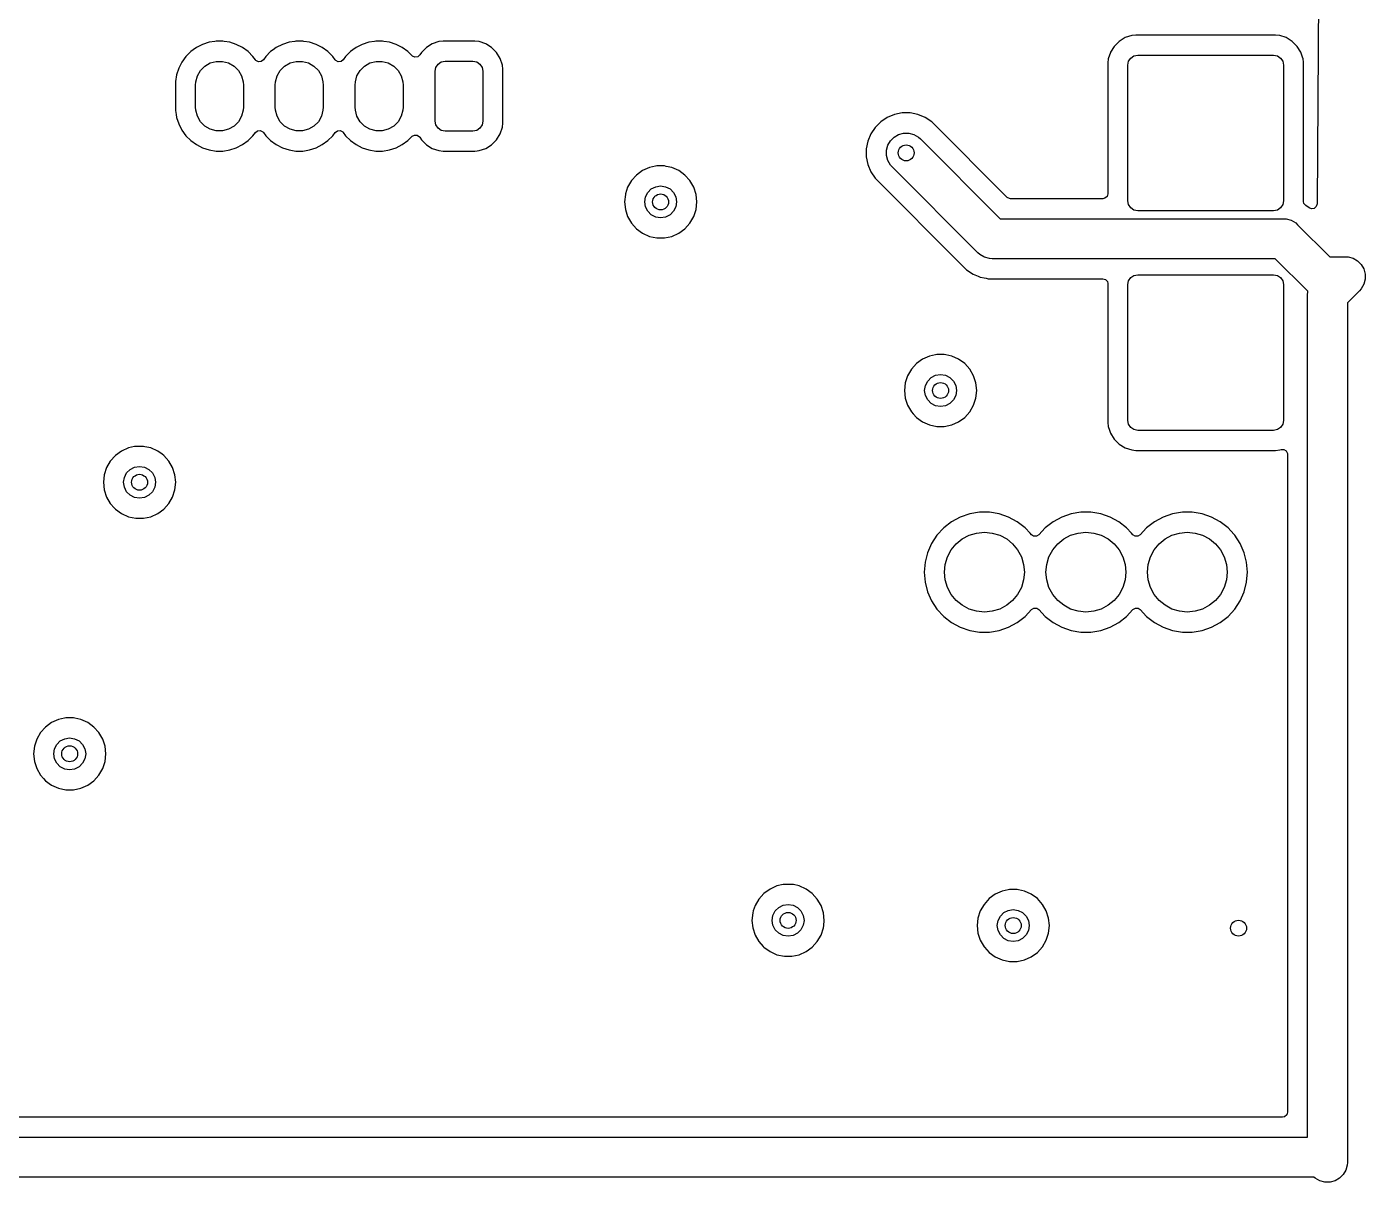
# Model space of a CAD drawing. Extents: x 0.78 to 3.29, y -3.36 to -0.68.
# Drawn here: x 1.968 to 3.287, y -3.363 to -2.224 of the extents above; entities that cross this region are included whole.
import ezdxf

# ---------------------------------------------------------------- set-up
doc = ezdxf.new("R2010")
doc.units = 0
doc.header["$MEASUREMENT"] = 0
doc.layers.add('BLACK', color=7, linetype='CONTINUOUS')

msp = doc.modelspace()

# ---------------------------------------------------------------- linework, layer by layer
at = {"layer": 'BLACK', "linetype": 'CONTINUOUS'}
for p, q in [((3.2453, -1.6075), (3.2397, -2.3987)), ((2.1408, -2.2415), (2.1348, -2.2446)), ((2.1473, -2.2394), (2.1408, -2.2415)), ((2.153, -2.2385), (2.1473, -2.2394)), ((2.1541, -2.2383), (2.153, -2.2385)), ((2.1609, -2.2383), (2.1541, -2.2383)), ((2.162, -2.2385), (2.1609, -2.2383)), ((2.1676, -2.2394), (2.162, -2.2385)), ((2.1741, -2.2415), (2.1676, -2.2394)), ((2.1676, -2.2394), (2.1676, -2.2394)), ((2.1676, -2.2394), (2.1676, -2.2394)), ((2.1802, -2.2446), (2.1741, -2.2415)), ((2.2196, -2.2415), (2.2135, -2.2446)), ((2.2261, -2.2394), (2.2196, -2.2415)), ((2.2317, -2.2385), (2.2261, -2.2394)), ((2.2328, -2.2383), (2.2317, -2.2385)), ((2.2396, -2.2383), (2.2328, -2.2383)), ((2.2407, -2.2385), (2.2396, -2.2383)), ((2.2464, -2.2394), (2.2407, -2.2385)), ((2.2529, -2.2415), (2.2464, -2.2394)), ((2.2464, -2.2394), (2.2464, -2.2394)), ((2.2464, -2.2394), (2.2464, -2.2394)), ((2.2589, -2.2446), (2.2529, -2.2415)), ((2.2983, -2.2415), (2.2923, -2.2446)), ((2.3048, -2.2394), (2.2983, -2.2415)), ((2.3105, -2.2385), (2.3048, -2.2394)), ((2.3116, -2.2383), (2.3105, -2.2385)), ((2.3184, -2.2383), (2.3116, -2.2383)), ((2.3195, -2.2385), (2.3184, -2.2383)), ((2.3251, -2.2394), (2.3195, -2.2385)), ((2.3316, -2.2415), (2.3251, -2.2394)), ((2.3251, -2.2394), (2.3251, -2.2394)), ((2.3251, -2.2394), (2.3251, -2.2394)), ((2.3377, -2.2446), (2.3316, -2.2415)), ((2.3673, -2.2409), (2.3615, -2.2445)), ((2.3739, -2.2387), (2.3673, -2.2409)), ((2.3673, -2.2409), (2.3673, -2.2409)), ((2.378, -2.2383), (2.3739, -2.2387)), ((2.3739, -2.2387), (2.3739, -2.2387)), ((2.4094, -2.2383), (2.378, -2.2383)), ((2.378, -2.2383), (2.378, -2.2383)), ((2.4135, -2.2387), (2.4094, -2.2383)), ((2.42, -2.2409), (2.4135, -2.2387)), ((2.4135, -2.2387), (2.4135, -2.2387)), ((2.4201, -2.2409), (2.42, -2.2409)), ((2.421, -2.2415), (2.4201, -2.2409)), ((2.4201, -2.2409), (2.4201, -2.2409)), ((2.4259, -2.2445), (2.421, -2.2415)), ((3.0397, -2.2434), (3.036, -2.2492)), ((3.0445, -2.2385), (3.0397, -2.2434)), ((3.0504, -2.2348), (3.0445, -2.2385)), ((3.057, -2.2327), (3.0504, -2.2348)), ((3.0504, -2.2348), (3.0504, -2.2348)), ((3.061, -2.2323), (3.057, -2.2327)), ((3.057, -2.2327), (3.057, -2.2327)), ((3.1988, -2.2323), (3.061, -2.2323)), ((3.061, -2.2323), (3.061, -2.2323)), ((3.2029, -2.2327), (3.1988, -2.2323)), ((3.2094, -2.2348), (3.2029, -2.2327)), ((3.2029, -2.2327), (3.2029, -2.2327)), ((3.2153, -2.2385), (3.2094, -2.2348)), ((3.2202, -2.2434), (3.2153, -2.2385)), ((3.2238, -2.2492), (3.2202, -2.2434)), ((2.1244, -2.2534), (2.1204, -2.2589)), ((2.1293, -2.2486), (2.1244, -2.2534)), ((2.1244, -2.2534), (2.1244, -2.2534)), ((2.1244, -2.2534), (2.1244, -2.2534)), ((2.1244, -2.2534), (2.1244, -2.2534)), ((2.1316, -2.2469), (2.1293, -2.2486)), ((2.1293, -2.2486), (2.1293, -2.2486)), ((2.1293, -2.2486), (2.1293, -2.2486)), ((2.1348, -2.2446), (2.1316, -2.2469)), ((2.1857, -2.2486), (2.1802, -2.2446)), ((2.1905, -2.2534), (2.1857, -2.2486)), ((2.1929, -2.2567), (2.1905, -2.2534)), ((2.1905, -2.2534), (2.1905, -2.2534)), ((2.1934, -2.2573), (2.1929, -2.2567)), ((2.2008, -2.2567), (2.1986, -2.2583)), ((2.2032, -2.2534), (2.2008, -2.2567)), ((2.208, -2.2486), (2.2032, -2.2534)), ((2.2032, -2.2534), (2.2032, -2.2534)), ((2.2104, -2.2469), (2.208, -2.2486)), ((2.208, -2.2486), (2.208, -2.2486)), ((2.208, -2.2486), (2.208, -2.2486)), ((2.2135, -2.2446), (2.2104, -2.2469)), ((2.2644, -2.2486), (2.2589, -2.2446)), ((2.2693, -2.2534), (2.2644, -2.2486)), ((2.2716, -2.2567), (2.2693, -2.2534)), ((2.2693, -2.2534), (2.2693, -2.2534)), ((2.2722, -2.2573), (2.2716, -2.2567)), ((2.2795, -2.2567), (2.2774, -2.2583)), ((2.2819, -2.2534), (2.2795, -2.2567)), ((2.2867, -2.2486), (2.2819, -2.2534)), ((2.2819, -2.2534), (2.2819, -2.2534)), ((2.2891, -2.2469), (2.2867, -2.2486)), ((2.2867, -2.2486), (2.2867, -2.2486)), ((2.2867, -2.2486), (2.2867, -2.2486)), ((2.2923, -2.2446), (2.2891, -2.2469)), ((2.3432, -2.2486), (2.3377, -2.2446)), ((2.3474, -2.2528), (2.3432, -2.2486)), ((2.3432, -2.2486), (2.3432, -2.2486)), ((2.3477, -2.2531), (2.3474, -2.2528)), ((2.3503, -2.2542), (2.3477, -2.2531)), ((2.353, -2.2538), (2.3503, -2.2542)), ((2.355, -2.2519), (2.353, -2.2538)), ((2.3566, -2.2494), (2.355, -2.2519)), ((2.3615, -2.2445), (2.3566, -2.2494)), ((2.4308, -2.2494), (2.4259, -2.2445)), ((2.4344, -2.2553), (2.4308, -2.2494)), ((2.4366, -2.2618), (2.4344, -2.2553)), ((3.0339, -2.2558), (3.0334, -2.2598)), ((3.036, -2.2494), (3.0339, -2.2558)), ((3.0339, -2.2558), (3.0339, -2.2558)), ((3.0339, -2.2558), (3.0339, -2.2558)), ((3.036, -2.2492), (3.036, -2.2492)), ((3.036, -2.2492), (3.036, -2.2494)), ((3.0539, -2.258), (3.056, -2.2549)), ((3.056, -2.2549), (3.0592, -2.2527)), ((3.0592, -2.2527), (3.063, -2.252)), ((3.063, -2.252), (3.1969, -2.252)), ((3.1969, -2.252), (3.2006, -2.2527)), ((3.2006, -2.2527), (3.2038, -2.2549)), ((3.2038, -2.2549), (3.2059, -2.258)), ((3.2255, -2.2542), (3.2238, -2.2492)), ((3.226, -2.2558), (3.2255, -2.2542)), ((3.2263, -2.2589), (3.226, -2.2558)), ((3.226, -2.2558), (3.226, -2.2558)), ((2.1173, -2.265), (2.1152, -2.2715)), ((2.1204, -2.2589), (2.1173, -2.265)), ((2.1357, -2.2726), (2.1387, -2.2672)), ((2.1387, -2.2672), (2.1431, -2.2629)), ((2.1431, -2.2629), (2.1484, -2.2598)), ((2.1484, -2.2598), (2.1544, -2.2582)), ((2.1544, -2.2582), (2.1606, -2.2582)), ((2.1606, -2.2582), (2.1665, -2.2598)), ((2.1665, -2.2598), (2.1719, -2.2629)), ((2.1719, -2.2629), (2.1762, -2.2672)), ((2.1762, -2.2672), (2.1793, -2.2726)), ((2.1959, -2.2586), (2.1934, -2.2573)), ((2.1986, -2.2583), (2.1959, -2.2586)), ((2.2144, -2.2726), (2.2175, -2.2672)), ((2.2175, -2.2672), (2.2218, -2.2629)), ((2.2218, -2.2629), (2.2272, -2.2598)), ((2.2272, -2.2598), (2.2331, -2.2582)), ((2.2331, -2.2582), (2.2393, -2.2582)), ((2.2393, -2.2582), (2.2453, -2.2598)), ((2.2453, -2.2598), (2.2506, -2.2629)), ((2.2506, -2.2629), (2.255, -2.2672)), ((2.255, -2.2672), (2.258, -2.2726)), ((2.2746, -2.2586), (2.2722, -2.2573)), ((2.2774, -2.2583), (2.2746, -2.2586)), ((2.2931, -2.2726), (2.2962, -2.2672)), ((2.2962, -2.2672), (2.3006, -2.2629)), ((2.3006, -2.2629), (2.3059, -2.2598)), ((2.3059, -2.2598), (2.3119, -2.2582)), ((2.3119, -2.2582), (2.318, -2.2582)), ((2.318, -2.2582), (2.324, -2.2598)), ((2.324, -2.2598), (2.3293, -2.2629)), ((2.3293, -2.2629), (2.3337, -2.2672)), ((2.3337, -2.2672), (2.3368, -2.2726)), ((2.3701, -2.2679), (2.3708, -2.2641)), ((2.3701, -2.3171), (2.3701, -2.2679)), ((2.3708, -2.2641), (2.373, -2.2609)), ((2.373, -2.2609), (2.3762, -2.2588)), ((2.3762, -2.2588), (2.3799, -2.258)), ((2.3799, -2.258), (2.4075, -2.258)), ((2.4075, -2.258), (2.4112, -2.2588)), ((2.4112, -2.2588), (2.4144, -2.2609)), ((2.4144, -2.2609), (2.4166, -2.2641)), ((2.4166, -2.2641), (2.4173, -2.2679)), ((2.4173, -2.2679), (2.4173, -2.3171)), ((2.437, -2.2659), (2.4366, -2.2618)), ((2.437, -2.319), (2.437, -2.2659)), ((3.0334, -2.2598), (3.0334, -2.2598)), ((3.0334, -2.2598), (3.0334, -2.3266)), ((3.0531, -2.2618), (3.0539, -2.258)), ((3.0531, -2.3957), (3.0531, -2.2618)), ((3.2059, -2.258), (3.2067, -2.2618)), ((3.2067, -2.2618), (3.2067, -2.3957)), ((3.2264, -2.2598), (3.2263, -2.2589)), ((3.2264, -2.3963), (3.2264, -2.2598)), ((2.1152, -2.2715), (2.1142, -2.2782)), ((2.1142, -2.2782), (2.1142, -2.3067)), ((2.1339, -2.2816), (2.1341, -2.2785)), ((2.1339, -2.3033), (2.1339, -2.2816)), ((2.1341, -2.2785), (2.1357, -2.2726)), ((2.1793, -2.2726), (2.1809, -2.2785)), ((2.1809, -2.2785), (2.1811, -2.2816)), ((2.1811, -2.2816), (2.1811, -2.3033)), ((2.2126, -2.2816), (2.2128, -2.2785)), ((2.2126, -2.3033), (2.2126, -2.2816)), ((2.2128, -2.2785), (2.2144, -2.2726)), ((2.258, -2.2726), (2.2596, -2.2785)), ((2.2596, -2.2785), (2.2598, -2.2816)), ((2.2598, -2.2816), (2.2598, -2.3033)), ((2.2913, -2.2816), (2.2915, -2.2785)), ((2.2913, -2.3033), (2.2913, -2.2816)), ((2.2915, -2.2785), (2.2931, -2.2726)), ((2.3368, -2.2726), (2.3384, -2.2785)), ((2.3384, -2.2785), (2.3386, -2.2816)), ((2.3386, -2.2816), (2.3386, -2.3033)), ((2.1142, -2.3067), (2.1148, -2.3105)), ((2.1341, -2.3064), (2.1339, -2.3033)), ((2.1357, -2.3123), (2.1341, -2.3064)), ((2.1809, -2.3064), (2.1793, -2.3123)), ((2.1811, -2.3033), (2.1809, -2.3064)), ((2.2128, -2.3064), (2.2126, -2.3033)), ((2.2144, -2.3123), (2.2128, -2.3064)), ((2.2596, -2.3064), (2.258, -2.3123)), ((2.2598, -2.3033), (2.2596, -2.3064)), ((2.2915, -2.3064), (2.2913, -2.3033)), ((2.2931, -2.3123), (2.2915, -2.3064)), ((2.3384, -2.3064), (2.3368, -2.3123)), ((2.3386, -2.3033), (2.3384, -2.3064)), ((2.8308, -2.309), (2.8232, -2.3105)), ((2.8385, -2.309), (2.8308, -2.309)), ((2.8308, -2.309), (2.8308, -2.309)), ((2.8461, -2.3105), (2.8385, -2.309)), ((2.8385, -2.309), (2.8385, -2.309)), ((2.1148, -2.3105), (2.1152, -2.3134)), ((2.1152, -2.3134), (2.1173, -2.3199)), ((2.1173, -2.3199), (2.1204, -2.326)), ((2.1387, -2.3177), (2.1357, -2.3123)), ((2.1431, -2.322), (2.1387, -2.3177)), ((2.1484, -2.3251), (2.1431, -2.322)), ((2.1719, -2.322), (2.1665, -2.3251)), ((2.1762, -2.3177), (2.1719, -2.322)), ((2.1793, -2.3123), (2.1762, -2.3177)), ((2.2175, -2.3177), (2.2144, -2.3123)), ((2.2218, -2.322), (2.2175, -2.3177)), ((2.2272, -2.3251), (2.2218, -2.322)), ((2.2506, -2.322), (2.2453, -2.3251)), ((2.255, -2.3177), (2.2506, -2.322)), ((2.258, -2.3123), (2.255, -2.3177)), ((2.2962, -2.3177), (2.2931, -2.3123)), ((2.3006, -2.322), (2.2962, -2.3177)), ((2.3059, -2.3251), (2.3006, -2.322)), ((2.3293, -2.322), (2.324, -2.3251)), ((2.3337, -2.3177), (2.3293, -2.322)), ((2.3368, -2.3123), (2.3337, -2.3177)), ((2.3708, -2.3208), (2.3701, -2.3171)), ((2.373, -2.324), (2.3708, -2.3208)), ((2.4166, -2.3208), (2.4144, -2.324)), ((2.4173, -2.3171), (2.4166, -2.3208)), ((2.4366, -2.3231), (2.437, -2.319)), ((2.8095, -2.3178), (2.804, -2.3233)), ((2.816, -2.3135), (2.8095, -2.3178)), ((2.8095, -2.3178), (2.8095, -2.3178)), ((2.8232, -2.3105), (2.816, -2.3135)), ((2.816, -2.3135), (2.816, -2.3135)), ((2.8232, -2.3105), (2.8232, -2.3105)), ((2.8533, -2.3135), (2.8461, -2.3105)), ((2.8461, -2.3105), (2.8461, -2.3105)), ((2.8598, -2.3178), (2.8533, -2.3135)), ((2.8533, -2.3135), (2.8533, -2.3135)), ((2.9342, -2.3923), (2.8598, -2.3178)), ((2.8598, -2.3178), (2.8598, -2.3178)), ((2.1204, -2.326), (2.1244, -2.3315)), ((2.1244, -2.3315), (2.1293, -2.3363)), ((2.1544, -2.3267), (2.1484, -2.3251)), ((2.1606, -2.3267), (2.1544, -2.3267)), ((2.1665, -2.3251), (2.1606, -2.3267)), ((2.1857, -2.3363), (2.1905, -2.3315)), ((2.1905, -2.3315), (2.1929, -2.3282)), ((2.1929, -2.3282), (2.1951, -2.3266)), ((2.1951, -2.3266), (2.1978, -2.3263)), ((2.1978, -2.3263), (2.2003, -2.3276)), ((2.2003, -2.3276), (2.2008, -2.3282)), ((2.2008, -2.3282), (2.2032, -2.3315)), ((2.2032, -2.3315), (2.208, -2.3363)), ((2.2331, -2.3267), (2.2272, -2.3251)), ((2.2393, -2.3267), (2.2331, -2.3267)), ((2.2453, -2.3251), (2.2393, -2.3267)), ((2.2644, -2.3363), (2.2693, -2.3315)), ((2.2693, -2.3315), (2.2716, -2.3282)), ((2.2716, -2.3282), (2.2738, -2.3266)), ((2.2738, -2.3266), (2.2766, -2.3263)), ((2.2766, -2.3263), (2.279, -2.3276)), ((2.279, -2.3276), (2.2795, -2.3282)), ((2.2795, -2.3282), (2.2819, -2.3315)), ((2.2819, -2.3315), (2.2867, -2.3363)), ((2.3119, -2.3267), (2.3059, -2.3251)), ((2.318, -2.3267), (2.3119, -2.3267)), ((2.324, -2.3251), (2.318, -2.3267)), ((2.3432, -2.3363), (2.3474, -2.3321)), ((2.3474, -2.3321), (2.3498, -2.3308)), ((2.3498, -2.3308), (2.3526, -2.331)), ((2.3526, -2.331), (2.3548, -2.3326)), ((2.3548, -2.3326), (2.355, -2.333)), ((2.355, -2.333), (2.3566, -2.3355)), ((2.3566, -2.3355), (2.3566, -2.3355)), ((2.3566, -2.3355), (2.3615, -2.3404)), ((2.3762, -2.3262), (2.373, -2.324)), ((2.3799, -2.3269), (2.3762, -2.3262)), ((2.4075, -2.3269), (2.3799, -2.3269)), ((2.4112, -2.3262), (2.4075, -2.3269)), ((2.4144, -2.324), (2.4112, -2.3262)), ((2.4259, -2.3404), (2.4308, -2.3355)), ((2.4308, -2.3355), (2.4344, -2.3296)), ((2.4344, -2.3296), (2.4366, -2.3231)), ((2.7997, -2.3298), (2.7968, -2.3369)), ((2.804, -2.3233), (2.7997, -2.3298)), ((2.7997, -2.3298), (2.7997, -2.3298)), ((2.804, -2.3233), (2.804, -2.3233)), ((2.819, -2.3364), (2.8227, -2.3328)), ((2.8227, -2.3328), (2.8271, -2.3302)), ((2.8271, -2.3302), (2.8321, -2.3289)), ((2.8321, -2.3289), (2.8372, -2.3289)), ((2.8372, -2.3289), (2.8422, -2.3302)), ((2.8422, -2.3302), (2.8466, -2.3328)), ((2.8466, -2.3328), (2.8486, -2.3345)), ((2.8486, -2.3345), (2.9274, -2.4134)), ((3.0334, -2.3266), (3.0334, -2.3888)), ((2.1293, -2.3363), (2.1348, -2.3403)), ((2.1348, -2.3403), (2.1408, -2.3434)), ((2.1408, -2.3434), (2.1473, -2.3455)), ((2.1473, -2.3455), (2.1541, -2.3466)), ((2.1541, -2.3466), (2.1541, -2.3466)), ((2.1541, -2.3466), (2.1609, -2.3466)), ((2.1609, -2.3466), (2.1676, -2.3455)), ((2.1609, -2.3466), (2.1609, -2.3466)), ((2.1676, -2.3455), (2.1741, -2.3434)), ((2.1741, -2.3434), (2.1802, -2.3403)), ((2.1802, -2.3403), (2.1857, -2.3363)), ((2.208, -2.3363), (2.2135, -2.3403)), ((2.2135, -2.3403), (2.2196, -2.3434)), ((2.2196, -2.3434), (2.2261, -2.3455)), ((2.2261, -2.3455), (2.2328, -2.3466)), ((2.2328, -2.3466), (2.2328, -2.3466)), ((2.2328, -2.3466), (2.2396, -2.3466)), ((2.2396, -2.3466), (2.2464, -2.3455)), ((2.2396, -2.3466), (2.2396, -2.3466)), ((2.2464, -2.3455), (2.2529, -2.3434)), ((2.2529, -2.3434), (2.2589, -2.3403)), ((2.2589, -2.3403), (2.2644, -2.3363)), ((2.2867, -2.3363), (2.2923, -2.3403)), ((2.2923, -2.3403), (2.2983, -2.3434)), ((2.2983, -2.3434), (2.3048, -2.3455)), ((2.3048, -2.3455), (2.3116, -2.3466)), ((2.3116, -2.3466), (2.3116, -2.3466)), ((2.3116, -2.3466), (2.3184, -2.3466)), ((2.3184, -2.3466), (2.3251, -2.3455)), ((2.3184, -2.3466), (2.3184, -2.3466)), ((2.3251, -2.3455), (2.3316, -2.3434)), ((2.3316, -2.3434), (2.3377, -2.3403)), ((2.3377, -2.3403), (2.3432, -2.3363)), ((2.3615, -2.3404), (2.3673, -2.344)), ((2.3673, -2.344), (2.3739, -2.3462)), ((2.3739, -2.3462), (2.378, -2.3466)), ((2.378, -2.3466), (2.4094, -2.3466)), ((2.4094, -2.3466), (2.4117, -2.3464)), ((2.4094, -2.3466), (2.4094, -2.3466)), ((2.4094, -2.3466), (2.4094, -2.3466)), ((2.4117, -2.3464), (2.4135, -2.3462)), ((2.4135, -2.3462), (2.4201, -2.344)), ((2.4201, -2.344), (2.4259, -2.3404)), ((2.7968, -2.3369), (2.7953, -2.3445)), ((2.7953, -2.3445), (2.7953, -2.3523)), ((2.7968, -2.3369), (2.7968, -2.3369)), ((2.8151, -2.3459), (2.8165, -2.3409)), ((2.8151, -2.351), (2.8151, -2.3459)), ((2.8165, -2.3409), (2.819, -2.3364)), ((2.5875, -2.3616), (2.5815, -2.3629)), ((2.5888, -2.3613), (2.5875, -2.3616)), ((2.5962, -2.3613), (2.5888, -2.3613)), ((2.5978, -2.3617), (2.5962, -2.3613)), ((2.6035, -2.3629), (2.5978, -2.3617)), ((2.7953, -2.3523), (2.7968, -2.3599)), ((2.7968, -2.3599), (2.7968, -2.3599)), ((2.7968, -2.3599), (2.7997, -2.3671)), ((2.8165, -2.356), (2.8151, -2.351)), ((2.819, -2.3604), (2.8165, -2.356)), ((2.8207, -2.3623), (2.819, -2.3604)), ((2.5687, -2.3703), (2.5637, -2.3758)), ((2.5747, -2.3659), (2.5687, -2.3703)), ((2.5815, -2.3629), (2.5747, -2.3659)), ((2.5747, -2.3659), (2.5747, -2.3659)), ((2.5815, -2.3629), (2.5815, -2.3629)), ((2.6103, -2.3659), (2.6035, -2.3629)), ((2.6035, -2.3629), (2.6035, -2.3629)), ((2.6164, -2.3703), (2.6103, -2.3659)), ((2.6103, -2.3659), (2.6103, -2.3659)), ((2.6214, -2.3758), (2.6164, -2.3703)), ((2.6164, -2.3703), (2.6164, -2.3703)), ((2.7997, -2.3671), (2.7997, -2.3671)), ((2.7997, -2.3671), (2.804, -2.3735)), ((2.804, -2.3735), (2.804, -2.3735)), ((2.804, -2.3735), (2.8886, -2.4581)), ((2.9054, -2.447), (2.8207, -2.3623)), ((2.56, -2.3823), (2.5578, -2.3888)), ((2.5637, -2.3758), (2.56, -2.3823)), ((2.56, -2.3823), (2.56, -2.3823)), ((2.5775, -2.3919), (2.5798, -2.3875)), ((2.5798, -2.3875), (2.5833, -2.384)), ((2.5833, -2.384), (2.5877, -2.3818)), ((2.5877, -2.3818), (2.5925, -2.381)), ((2.5925, -2.381), (2.5974, -2.3818)), ((2.5974, -2.3818), (2.6018, -2.384)), ((2.6018, -2.384), (2.6053, -2.3875)), ((2.6053, -2.3875), (2.6075, -2.3919)), ((2.6251, -2.3823), (2.6214, -2.3758)), ((2.6274, -2.3894), (2.6251, -2.3823)), ((2.5577, -2.3894), (2.5569, -2.3968)), ((2.5569, -2.3968), (2.5577, -2.4042)), ((2.5578, -2.3888), (2.5577, -2.3894)), ((2.5768, -2.3968), (2.5775, -2.3919)), ((2.5775, -2.4017), (2.5768, -2.3968)), ((2.5798, -2.406), (2.5775, -2.4017)), ((2.6075, -2.4017), (2.6053, -2.406)), ((2.6075, -2.3919), (2.6083, -2.3968)), ((2.6083, -2.3968), (2.6075, -2.4017)), ((2.6282, -2.3968), (2.6274, -2.3894)), ((2.6274, -2.4042), (2.6282, -2.3968)), ((2.935, -2.3929), (2.9342, -2.3923)), ((2.9376, -2.3937), (2.935, -2.3929)), ((3.0286, -2.3937), (2.9376, -2.3937)), ((3.0306, -2.3932), (3.0286, -2.3937)), ((3.0327, -2.3914), (3.0306, -2.3932)), ((3.0334, -2.3888), (3.0327, -2.3914)), ((3.0539, -2.3994), (3.0531, -2.3957)), ((3.056, -2.4026), (3.0539, -2.3994)), ((3.2059, -2.3994), (3.2038, -2.4026)), ((3.2067, -2.3957), (3.2059, -2.3994)), ((3.2268, -2.3982), (3.2264, -2.3963)), ((3.2286, -2.4003), (3.2268, -2.3982)), ((3.232, -2.4026), (3.2286, -2.4003)), ((3.2389, -2.4013), (3.2368, -2.4031)), ((3.2397, -2.3987), (3.2389, -2.4013)), ((2.5577, -2.4042), (2.5577, -2.4042)), ((2.5577, -2.4042), (2.56, -2.4113)), ((2.56, -2.4113), (2.56, -2.4113)), ((2.56, -2.4113), (2.5637, -2.4177)), ((2.5833, -2.4095), (2.5798, -2.406)), ((2.5877, -2.4118), (2.5833, -2.4095)), ((2.5925, -2.4125), (2.5877, -2.4118)), ((2.5974, -2.4118), (2.5925, -2.4125)), ((2.6018, -2.4095), (2.5974, -2.4118)), ((2.6053, -2.406), (2.6018, -2.4095)), ((2.6214, -2.4177), (2.6251, -2.4113)), ((2.6251, -2.4113), (2.6274, -2.4042)), ((2.9274, -2.4134), (3.2067, -2.4134)), ((3.0592, -2.4048), (3.056, -2.4026)), ((3.063, -2.4055), (3.0592, -2.4048)), ((3.1969, -2.4055), (3.063, -2.4055)), ((3.2006, -2.4048), (3.1969, -2.4055)), ((3.2038, -2.4026), (3.2006, -2.4048)), ((3.2067, -2.4134), (3.2093, -2.4136)), ((3.2093, -2.4136), (3.2093, -2.4136)), ((3.2093, -2.4136), (3.2142, -2.4149)), ((3.2142, -2.4149), (3.2187, -2.4175)), ((3.2341, -2.4035), (3.232, -2.4026)), ((3.232, -2.4026), (3.232, -2.4026)), ((3.2368, -2.4031), (3.2341, -2.4035)), ((2.5637, -2.4177), (2.5687, -2.4233)), ((2.5687, -2.4233), (2.5747, -2.4277)), ((2.5747, -2.4277), (2.5747, -2.4277)), ((2.5747, -2.4277), (2.5815, -2.4307)), ((2.6035, -2.4307), (2.6103, -2.4277)), ((2.6103, -2.4277), (2.6164, -2.4233)), ((2.6164, -2.4233), (2.6214, -2.4177)), ((3.2187, -2.4175), (3.2187, -2.4175)), ((3.2187, -2.4175), (3.2206, -2.4192)), ((3.2206, -2.4192), (3.2522, -2.4508)), ((2.5815, -2.4307), (2.5815, -2.4307)), ((2.5815, -2.4307), (2.5888, -2.4322)), ((2.5888, -2.4322), (2.5888, -2.4322)), ((2.5888, -2.4322), (2.5962, -2.4322)), ((2.5962, -2.4322), (2.6035, -2.4307)), ((2.5962, -2.4322), (2.5962, -2.4322)), ((2.9073, -2.4487), (2.9054, -2.447)), ((2.9112, -2.4509), (2.9073, -2.4487)), ((2.9073, -2.4487), (2.9073, -2.4487)), ((2.9118, -2.4513), (2.9112, -2.4509)), ((2.9167, -2.4526), (2.9118, -2.4513)), ((2.9193, -2.4528), (2.9167, -2.4526)), ((2.9167, -2.4526), (2.9167, -2.4526)), ((3.1985, -2.4528), (2.9193, -2.4528)), ((3.2302, -2.4844), (3.1985, -2.4528)), ((3.2522, -2.4508), (3.2677, -2.4508)), ((3.2677, -2.4508), (3.2703, -2.451)), ((3.2703, -2.451), (3.2703, -2.451)), ((3.2703, -2.451), (3.2752, -2.4523)), ((3.2752, -2.4523), (3.2797, -2.4549)), ((2.8886, -2.4581), (2.8886, -2.4581)), ((2.8886, -2.4581), (2.8942, -2.4637)), ((2.8942, -2.4637), (2.8942, -2.4637)), ((2.8942, -2.4637), (2.9006, -2.468)), ((3.2797, -2.4549), (3.2833, -2.4585)), ((3.2833, -2.4585), (3.2857, -2.4627)), ((3.2857, -2.4627), (3.2859, -2.4629)), ((3.2859, -2.4629), (3.2872, -2.4679)), ((2.9006, -2.468), (2.9006, -2.468)), ((2.9006, -2.468), (2.9057, -2.4701)), ((2.9057, -2.4701), (2.9074, -2.4708)), ((2.9074, -2.4708), (2.9078, -2.4709)), ((2.9078, -2.4709), (2.9116, -2.4717)), ((2.9116, -2.4717), (2.9135, -2.4721)), ((2.9135, -2.4721), (2.9154, -2.4725)), ((2.9154, -2.4725), (2.9154, -2.4725)), ((2.9154, -2.4725), (2.9154, -2.4725)), ((2.9154, -2.4725), (2.9232, -2.4725)), ((2.9232, -2.4725), (3.0286, -2.4725)), ((3.0286, -2.4725), (3.0312, -2.4732)), ((3.0312, -2.4732), (3.033, -2.4753)), ((3.033, -2.4753), (3.0334, -2.4773)), ((3.0334, -2.4773), (3.0334, -2.6142)), ((3.0531, -2.4783), (3.0539, -2.4746)), ((3.0531, -2.6122), (3.0531, -2.4783)), ((3.0539, -2.4746), (3.056, -2.4714)), ((3.056, -2.4714), (3.0592, -2.4693)), ((3.0592, -2.4693), (3.063, -2.4685)), ((3.063, -2.4685), (3.1969, -2.4685)), ((3.1969, -2.4685), (3.2006, -2.4693)), ((3.2006, -2.4693), (3.2038, -2.4714)), ((3.2038, -2.4714), (3.2059, -2.4746)), ((3.2059, -2.4746), (3.2067, -2.4783)), ((3.2067, -2.4783), (3.2067, -2.6122)), ((3.2859, -2.478), (3.2833, -2.4825)), ((3.2872, -2.473), (3.2859, -2.478)), ((3.2872, -2.4679), (3.2872, -2.473)), ((3.2307, -2.4848), (3.2302, -2.4844)), ((3.2303, -2.4882), (3.2305, -2.4856)), ((3.2303, -3.3189), (3.2303, -2.4882)), ((3.2305, -2.4856), (3.2307, -2.4848)), ((3.2305, -2.4856), (3.2305, -2.4856)), ((3.2816, -2.4844), (3.2697, -2.4964)), ((3.2833, -2.4825), (3.2816, -2.4844)), ((3.2833, -2.4825), (3.2833, -2.4825)), ((3.2697, -2.4964), (3.2697, -3.3438)), ((2.8447, -2.5562), (2.8397, -2.5617)), ((2.8507, -2.5518), (2.8447, -2.5562)), ((2.8575, -2.5488), (2.8507, -2.5518)), ((2.8507, -2.5518), (2.8507, -2.5518)), ((2.8635, -2.5475), (2.8575, -2.5488)), ((2.8575, -2.5488), (2.8575, -2.5488)), ((2.8648, -2.5472), (2.8635, -2.5475)), ((2.8722, -2.5472), (2.8648, -2.5472)), ((2.8738, -2.5476), (2.8722, -2.5472)), ((2.8795, -2.5488), (2.8738, -2.5476)), ((2.8863, -2.5518), (2.8795, -2.5488)), ((2.8795, -2.5488), (2.8795, -2.5488)), ((2.8924, -2.5562), (2.8863, -2.5518)), ((2.8863, -2.5518), (2.8863, -2.5518)), ((2.8973, -2.5617), (2.8924, -2.5562)), ((2.8924, -2.5562), (2.8924, -2.5562)), ((2.8359, -2.5682), (2.8336, -2.5753)), ((2.8397, -2.5617), (2.8359, -2.5682)), ((2.8359, -2.5682), (2.8359, -2.5682)), ((2.8535, -2.5778), (2.8558, -2.5734)), ((2.8558, -2.5734), (2.8592, -2.5699)), ((2.8592, -2.5699), (2.8636, -2.5677)), ((2.8636, -2.5677), (2.8685, -2.5669)), ((2.8685, -2.5669), (2.8734, -2.5677)), ((2.8734, -2.5677), (2.8778, -2.5699)), ((2.8778, -2.5699), (2.8812, -2.5734)), ((2.8812, -2.5734), (2.8835, -2.5778)), ((2.9011, -2.5682), (2.8973, -2.5617)), ((2.9034, -2.5753), (2.9011, -2.5682)), ((2.8336, -2.5753), (2.8329, -2.5827)), ((2.8329, -2.5827), (2.8336, -2.5901)), ((2.8336, -2.5753), (2.8336, -2.5753)), ((2.8528, -2.5827), (2.8535, -2.5778)), ((2.8535, -2.5875), (2.8528, -2.5827)), ((2.8835, -2.5778), (2.8843, -2.5827)), ((2.8843, -2.5827), (2.8835, -2.5875)), ((2.9042, -2.5827), (2.9034, -2.5753)), ((2.9034, -2.5901), (2.9042, -2.5827)), ((2.8336, -2.5901), (2.8336, -2.5901)), ((2.8336, -2.5901), (2.8359, -2.5972)), ((2.8359, -2.5972), (2.8359, -2.5972)), ((2.8359, -2.5972), (2.8397, -2.6036)), ((2.8558, -2.5919), (2.8535, -2.5875)), ((2.8592, -2.5954), (2.8558, -2.5919)), ((2.8636, -2.5977), (2.8592, -2.5954)), ((2.8685, -2.5984), (2.8636, -2.5977)), ((2.8734, -2.5977), (2.8685, -2.5984)), ((2.8778, -2.5954), (2.8734, -2.5977)), ((2.8812, -2.5919), (2.8778, -2.5954)), ((2.8835, -2.5875), (2.8812, -2.5919)), ((2.8973, -2.6036), (2.9011, -2.5972)), ((2.9011, -2.5972), (2.9034, -2.5901)), ((2.8397, -2.6036), (2.8416, -2.6058)), ((2.8416, -2.6058), (2.8447, -2.6092)), ((2.8447, -2.6092), (2.8507, -2.6135)), ((2.8863, -2.6135), (2.8924, -2.6092)), ((2.8924, -2.6092), (2.8973, -2.6036)), ((3.0539, -2.616), (3.0531, -2.6122)), ((3.2067, -2.6122), (3.2059, -2.616)), ((2.8507, -2.6135), (2.8507, -2.6135)), ((2.8507, -2.6135), (2.8575, -2.6166)), ((2.8575, -2.6166), (2.8575, -2.6166)), ((2.8575, -2.6166), (2.8648, -2.6181)), ((2.8648, -2.6181), (2.8648, -2.6181)), ((2.8648, -2.6181), (2.8722, -2.6181)), ((2.8722, -2.6181), (2.8795, -2.6166)), ((2.8722, -2.6181), (2.8722, -2.6181)), ((2.8795, -2.6166), (2.8863, -2.6135)), ((3.0334, -2.6142), (3.0334, -2.6142)), ((3.0334, -2.6142), (3.0339, -2.6182)), ((3.0339, -2.6182), (3.0339, -2.6182)), ((3.0339, -2.6182), (3.0351, -2.6218)), ((3.0351, -2.6218), (3.036, -2.6248)), ((3.036, -2.6248), (3.0397, -2.6307)), ((3.056, -2.6192), (3.0539, -2.616)), ((3.0592, -2.6213), (3.056, -2.6192)), ((3.063, -2.622), (3.0592, -2.6213)), ((3.1969, -2.622), (3.063, -2.622)), ((3.2006, -2.6213), (3.1969, -2.622)), ((3.2038, -2.6192), (3.2006, -2.6213)), ((3.2059, -2.616), (3.2038, -2.6192)), ((2.0677, -2.6393), (2.0609, -2.6424)), ((2.0737, -2.638), (2.0677, -2.6393)), ((2.0677, -2.6393), (2.0677, -2.6393)), ((2.075, -2.6378), (2.0737, -2.638)), ((2.0825, -2.6378), (2.075, -2.6378)), ((2.084, -2.6381), (2.0825, -2.6378)), ((2.0898, -2.6393), (2.084, -2.6381)), ((2.0966, -2.6424), (2.0898, -2.6393)), ((2.0898, -2.6393), (2.0898, -2.6393)), ((3.0397, -2.6307), (3.0445, -2.6355)), ((3.0445, -2.6355), (3.0504, -2.6392)), ((3.0504, -2.6392), (3.057, -2.6413)), ((2.0499, -2.6523), (2.0462, -2.6587)), ((2.0549, -2.6467), (2.0499, -2.6523)), ((2.0609, -2.6424), (2.0549, -2.6467)), ((2.0609, -2.6424), (2.0609, -2.6424)), ((2.1009, -2.6455), (2.0966, -2.6424)), ((2.0966, -2.6424), (2.0966, -2.6424)), ((2.1026, -2.6467), (2.1009, -2.6455)), ((2.1076, -2.6523), (2.1026, -2.6467)), ((2.1113, -2.6587), (2.1076, -2.6523)), ((3.057, -2.6413), (3.061, -2.6418)), ((3.061, -2.6418), (3.1988, -2.6418)), ((3.1988, -2.6418), (3.2029, -2.6413)), ((3.2029, -2.6413), (3.2042, -2.6409)), ((3.2042, -2.6409), (3.2069, -2.6408)), ((3.2069, -2.6408), (3.2093, -2.6422)), ((3.2093, -2.6422), (3.2105, -2.6447)), ((3.2105, -2.6447), (3.2106, -2.6455)), ((3.2106, -2.6455), (3.2106, -3.2943)), ((2.0439, -2.6658), (2.0431, -2.6732)), ((2.0462, -2.6587), (2.0439, -2.6658)), ((2.0439, -2.6658), (2.0439, -2.6658)), ((2.0462, -2.6587), (2.0462, -2.6587)), ((2.0638, -2.6684), (2.066, -2.664)), ((2.066, -2.664), (2.0695, -2.6605)), ((2.0695, -2.6605), (2.0739, -2.6583)), ((2.0739, -2.6583), (2.0787, -2.6575)), ((2.0787, -2.6575), (2.0836, -2.6583)), ((2.0836, -2.6583), (2.088, -2.6605)), ((2.088, -2.6605), (2.0915, -2.664)), ((2.0915, -2.664), (2.0937, -2.6684)), ((2.1136, -2.6658), (2.1113, -2.6587)), ((2.1144, -2.6732), (2.1136, -2.6658)), ((2.0431, -2.6732), (2.0439, -2.6806)), ((2.063, -2.6732), (2.0638, -2.6684)), ((2.0638, -2.6781), (2.063, -2.6732)), ((2.066, -2.6825), (2.0638, -2.6781)), ((2.0937, -2.6781), (2.0915, -2.6825)), ((2.0937, -2.6684), (2.0945, -2.6732)), ((2.0945, -2.6732), (2.0937, -2.6781)), ((2.1136, -2.6806), (2.1144, -2.6732)), ((2.0439, -2.6806), (2.0439, -2.6806)), ((2.0439, -2.6806), (2.0462, -2.6877)), ((2.0462, -2.6877), (2.0462, -2.6877)), ((2.0462, -2.6877), (2.0499, -2.6942)), ((2.0695, -2.686), (2.066, -2.6825)), ((2.0739, -2.6882), (2.0695, -2.686)), ((2.0787, -2.689), (2.0739, -2.6882)), ((2.0836, -2.6882), (2.0787, -2.689)), ((2.088, -2.686), (2.0836, -2.6882)), ((2.0915, -2.6825), (2.088, -2.686)), ((2.1076, -2.6942), (2.1113, -2.6877)), ((2.1113, -2.6877), (2.1136, -2.6806)), ((2.0499, -2.6942), (2.0539, -2.6986)), ((2.0539, -2.6986), (2.0549, -2.6997)), ((2.0549, -2.6997), (2.0609, -2.7041)), ((2.0609, -2.7041), (2.0609, -2.7041)), ((2.0609, -2.7041), (2.0677, -2.7071)), ((2.0898, -2.7071), (2.0966, -2.7041)), ((2.0966, -2.7041), (2.1026, -2.6997)), ((2.1026, -2.6997), (2.1076, -2.6942)), ((2.8973, -2.7043), (2.888, -2.7075)), ((2.9069, -2.7027), (2.8973, -2.7043)), ((2.9167, -2.7027), (2.9069, -2.7027)), ((2.9264, -2.7043), (2.9167, -2.7027)), ((2.9356, -2.7075), (2.9264, -2.7043)), ((2.9973, -2.7043), (2.988, -2.7075)), ((3.0069, -2.7027), (2.9973, -2.7043)), ((3.0167, -2.7027), (3.0069, -2.7027)), ((3.0264, -2.7043), (3.0167, -2.7027)), ((3.0356, -2.7075), (3.0264, -2.7043)), ((3.0973, -2.7043), (3.088, -2.7075)), ((3.1069, -2.7027), (3.0973, -2.7043)), ((3.1167, -2.7027), (3.1069, -2.7027)), ((3.1264, -2.7043), (3.1167, -2.7027)), ((3.1356, -2.7075), (3.1264, -2.7043)), ((2.0677, -2.7071), (2.0677, -2.7071)), ((2.0677, -2.7071), (2.075, -2.7087)), ((2.075, -2.7087), (2.075, -2.7087)), ((2.075, -2.7087), (2.0825, -2.7087)), ((2.0825, -2.7087), (2.0898, -2.7071)), ((2.0825, -2.7087), (2.0825, -2.7087)), ((2.8717, -2.7182), (2.865, -2.7254)), ((2.8794, -2.7122), (2.8717, -2.7182)), ((2.888, -2.7075), (2.8794, -2.7122)), ((2.888, -2.7075), (2.888, -2.7075)), ((2.9442, -2.7122), (2.9356, -2.7075)), ((2.9356, -2.7075), (2.9356, -2.7075)), ((2.952, -2.7182), (2.9442, -2.7122)), ((2.9442, -2.7122), (2.9442, -2.7122)), ((2.9442, -2.7122), (2.9442, -2.7122)), ((2.9567, -2.7233), (2.952, -2.7182)), ((2.9717, -2.7182), (2.9654, -2.725)), ((2.9794, -2.7122), (2.9717, -2.7182)), ((2.988, -2.7075), (2.9794, -2.7122)), ((2.988, -2.7075), (2.988, -2.7075)), ((3.0442, -2.7122), (3.0356, -2.7075)), ((3.0356, -2.7075), (3.0356, -2.7075)), ((3.052, -2.7182), (3.0442, -2.7122)), ((3.0442, -2.7122), (3.0442, -2.7122)), ((3.0442, -2.7122), (3.0442, -2.7122)), ((3.0567, -2.7233), (3.052, -2.7182)), ((3.0717, -2.7182), (3.0654, -2.725)), ((3.0794, -2.7122), (3.0717, -2.7182)), ((3.088, -2.7075), (3.0794, -2.7122)), ((3.088, -2.7075), (3.088, -2.7075)), ((3.1442, -2.7122), (3.1356, -2.7075)), ((3.1356, -2.7075), (3.1356, -2.7075)), ((3.152, -2.7182), (3.1442, -2.7122)), ((3.1442, -2.7122), (3.1442, -2.7122)), ((3.1442, -2.7122), (3.1442, -2.7122)), ((3.1577, -2.7245), (3.152, -2.7182)), ((2.865, -2.7254), (2.8597, -2.7336)), ((2.884, -2.734), (2.8899, -2.7291)), ((2.8899, -2.7291), (2.8967, -2.7254)), ((2.8967, -2.7254), (2.9041, -2.7232)), ((2.9041, -2.7232), (2.9118, -2.7224)), ((2.9118, -2.7224), (2.9195, -2.7232)), ((2.9195, -2.7232), (2.9269, -2.7254)), ((2.9269, -2.7254), (2.9337, -2.7291)), ((2.9337, -2.7291), (2.9396, -2.734)), ((2.9582, -2.725), (2.9567, -2.7233)), ((2.9603, -2.7263), (2.9582, -2.725)), ((2.963, -2.7264), (2.9603, -2.7263)), ((2.9654, -2.725), (2.963, -2.7264)), ((2.984, -2.734), (2.9899, -2.7291)), ((2.9899, -2.7291), (2.9967, -2.7254)), ((2.9967, -2.7254), (3.0041, -2.7232)), ((3.0041, -2.7232), (3.0118, -2.7224)), ((3.0118, -2.7224), (3.0195, -2.7232)), ((3.0195, -2.7232), (3.0269, -2.7254)), ((3.0269, -2.7254), (3.0337, -2.7291)), ((3.0337, -2.7291), (3.0396, -2.734)), ((3.0582, -2.725), (3.0567, -2.7233)), ((3.0603, -2.7263), (3.0582, -2.725)), ((3.063, -2.7264), (3.0603, -2.7263)), ((3.0654, -2.725), (3.063, -2.7264)), ((3.084, -2.734), (3.0899, -2.7291)), ((3.0899, -2.7291), (3.0967, -2.7254)), ((3.0967, -2.7254), (3.1041, -2.7232)), ((3.1041, -2.7232), (3.1118, -2.7224)), ((3.1118, -2.7224), (3.1195, -2.7232)), ((3.1195, -2.7232), (3.1269, -2.7254)), ((3.1269, -2.7254), (3.1337, -2.7291)), ((3.1337, -2.7291), (3.1396, -2.734)), ((3.1586, -2.7254), (3.1577, -2.7245)), ((3.1639, -2.7336), (3.1586, -2.7254)), ((2.8557, -2.7426), (2.8533, -2.7521)), ((2.8597, -2.7336), (2.8557, -2.7426)), ((2.8754, -2.7467), (2.8791, -2.7399)), ((2.8791, -2.7399), (2.884, -2.734)), ((2.9396, -2.734), (2.9445, -2.7399)), ((2.9445, -2.7399), (2.9482, -2.7467)), ((2.9754, -2.7467), (2.9791, -2.7399)), ((2.9791, -2.7399), (2.984, -2.734)), ((3.0396, -2.734), (3.0445, -2.7399)), ((3.0445, -2.7399), (3.0482, -2.7467)), ((3.0754, -2.7467), (3.0791, -2.7399)), ((3.0791, -2.7399), (3.084, -2.734)), ((3.1396, -2.734), (3.1445, -2.7399)), ((3.1445, -2.7399), (3.1482, -2.7467)), ((3.1679, -2.7426), (3.1639, -2.7336)), ((3.1703, -2.7521), (3.1679, -2.7426)), ((2.8533, -2.7521), (2.8525, -2.7618)), ((2.8533, -2.7521), (2.8533, -2.7521)), ((2.8724, -2.7618), (2.8732, -2.7541)), ((2.8732, -2.7541), (2.8754, -2.7467)), ((2.9482, -2.7467), (2.9504, -2.7541)), ((2.9504, -2.7541), (2.9512, -2.7618)), ((2.9724, -2.7618), (2.9732, -2.7541)), ((2.9732, -2.7541), (2.9754, -2.7467)), ((3.0482, -2.7467), (3.0504, -2.7541)), ((3.0504, -2.7541), (3.0512, -2.7618)), ((3.0724, -2.7618), (3.0732, -2.7541)), ((3.0732, -2.7541), (3.0754, -2.7467)), ((3.1482, -2.7467), (3.1504, -2.7541)), ((3.1504, -2.7541), (3.1512, -2.7618)), ((3.1711, -2.7618), (3.1703, -2.7521)), ((3.1703, -2.7521), (3.1703, -2.7521)), ((2.8525, -2.7618), (2.8533, -2.7716)), ((2.8525, -2.7618), (2.8525, -2.7618)), ((2.8732, -2.7695), (2.8724, -2.7618)), ((2.8754, -2.7769), (2.8732, -2.7695)), ((2.9504, -2.7695), (2.9482, -2.7769)), ((2.9512, -2.7618), (2.9504, -2.7695)), ((2.9732, -2.7695), (2.9724, -2.7618)), ((2.9754, -2.7769), (2.9732, -2.7695)), ((3.0504, -2.7695), (3.0482, -2.7769)), ((3.0512, -2.7618), (3.0504, -2.7695)), ((3.0732, -2.7695), (3.0724, -2.7618)), ((3.0754, -2.7769), (3.0732, -2.7695)), ((3.1504, -2.7695), (3.1482, -2.7769)), ((3.1512, -2.7618), (3.1504, -2.7695)), ((3.1703, -2.7715), (3.1711, -2.7618)), ((3.1711, -2.7618), (3.1711, -2.7618)), ((2.8533, -2.7716), (2.8533, -2.7716)), ((2.8533, -2.7716), (2.8557, -2.7811)), ((2.8557, -2.7811), (2.8597, -2.79)), ((2.8791, -2.7837), (2.8754, -2.7769)), ((2.884, -2.7896), (2.8791, -2.7837)), ((2.9445, -2.7837), (2.9396, -2.7896)), ((2.9482, -2.7769), (2.9445, -2.7837)), ((2.9791, -2.7837), (2.9754, -2.7769)), ((2.984, -2.7896), (2.9791, -2.7837)), ((3.0445, -2.7837), (3.0396, -2.7896)), ((3.0482, -2.7769), (3.0445, -2.7837)), ((3.0791, -2.7837), (3.0754, -2.7769)), ((3.084, -2.7896), (3.0791, -2.7837)), ((3.1445, -2.7837), (3.1396, -2.7896)), ((3.1482, -2.7769), (3.1445, -2.7837)), ((3.1639, -2.79), (3.1679, -2.7811)), ((3.1679, -2.7811), (3.1703, -2.7716)), ((3.1703, -2.7716), (3.1703, -2.7715)), ((2.8597, -2.79), (2.865, -2.7982)), ((2.8899, -2.7945), (2.884, -2.7896)), ((2.8967, -2.7982), (2.8899, -2.7945)), ((2.9337, -2.7945), (2.9269, -2.7982)), ((2.9396, -2.7896), (2.9337, -2.7945)), ((2.9582, -2.7986), (2.9606, -2.7972)), ((2.9606, -2.7972), (2.9633, -2.7973)), ((2.9633, -2.7973), (2.9654, -2.7986)), ((2.9899, -2.7945), (2.984, -2.7896)), ((2.9967, -2.7982), (2.9899, -2.7945)), ((3.0337, -2.7945), (3.0269, -2.7982)), ((3.0396, -2.7896), (3.0337, -2.7945)), ((3.0582, -2.7986), (3.0606, -2.7972)), ((3.0606, -2.7972), (3.0633, -2.7973)), ((3.0633, -2.7973), (3.0654, -2.7986)), ((3.0899, -2.7945), (3.084, -2.7896)), ((3.0967, -2.7982), (3.0899, -2.7945)), ((3.1337, -2.7945), (3.1269, -2.7982)), ((3.1396, -2.7896), (3.1337, -2.7945)), ((3.1586, -2.7982), (3.1639, -2.79)), ((2.865, -2.7982), (2.865, -2.7982)), ((2.865, -2.7982), (2.8717, -2.8054)), ((2.8717, -2.8054), (2.8794, -2.8114)), ((2.9041, -2.8004), (2.8967, -2.7982)), ((2.9118, -2.8012), (2.9041, -2.8004)), ((2.9195, -2.8004), (2.9118, -2.8012)), ((2.9269, -2.7982), (2.9195, -2.8004)), ((2.9442, -2.8114), (2.952, -2.8054)), ((2.952, -2.8054), (2.9582, -2.7986)), ((2.9654, -2.7986), (2.9717, -2.8054)), ((2.9717, -2.8054), (2.9794, -2.8114)), ((3.0041, -2.8004), (2.9967, -2.7982)), ((3.0118, -2.8012), (3.0041, -2.8004)), ((3.0195, -2.8004), (3.0118, -2.8012)), ((3.0269, -2.7982), (3.0195, -2.8004)), ((3.0442, -2.8114), (3.052, -2.8054)), ((3.052, -2.8054), (3.0582, -2.7986)), ((3.0654, -2.7986), (3.0717, -2.8054)), ((3.0717, -2.8054), (3.0794, -2.8114)), ((3.1041, -2.8004), (3.0967, -2.7982)), ((3.1118, -2.8012), (3.1041, -2.8004)), ((3.1195, -2.8004), (3.1118, -2.8012)), ((3.1269, -2.7982), (3.1195, -2.8004)), ((3.1442, -2.8114), (3.152, -2.8054)), ((3.152, -2.8054), (3.1586, -2.7982)), ((2.8794, -2.8114), (2.888, -2.8161)), ((2.888, -2.8161), (2.8973, -2.8193)), ((2.8973, -2.8193), (2.9069, -2.8209)), ((2.9069, -2.8209), (2.9167, -2.8209)), ((2.9167, -2.8209), (2.9264, -2.8193)), ((2.9264, -2.8193), (2.9356, -2.8161)), ((2.9356, -2.8161), (2.9442, -2.8114)), ((2.9794, -2.8114), (2.988, -2.8161)), ((2.988, -2.8161), (2.9973, -2.8193)), ((2.9973, -2.8193), (3.0069, -2.8209)), ((3.0069, -2.8209), (3.0167, -2.8209)), ((3.0167, -2.8209), (3.0264, -2.8193)), ((3.0264, -2.8193), (3.0356, -2.8161)), ((3.0356, -2.8161), (3.0442, -2.8114)), ((3.0794, -2.8114), (3.088, -2.8161)), ((3.088, -2.8161), (3.0973, -2.8193)), ((3.0973, -2.8193), (3.1069, -2.8209)), ((3.1069, -2.8209), (3.1167, -2.8209)), ((3.1167, -2.8209), (3.1264, -2.8193)), ((3.1264, -2.8193), (3.1356, -2.8161)), ((3.1356, -2.8161), (3.1442, -2.8114)), ((1.986, -2.9145), (1.981, -2.92)), ((1.992, -2.9101), (1.986, -2.9145)), ((1.9988, -2.907), (1.992, -2.9101)), ((1.992, -2.9101), (1.992, -2.9101)), ((2.0048, -2.9058), (1.9988, -2.907)), ((1.9988, -2.907), (1.9988, -2.907)), ((2.0061, -2.9055), (2.0048, -2.9058)), ((2.0136, -2.9055), (2.0061, -2.9055)), ((2.015, -2.9058), (2.0136, -2.9055)), ((2.0209, -2.907), (2.015, -2.9058)), ((2.0277, -2.9101), (2.0209, -2.907)), ((2.0209, -2.907), (2.0209, -2.907)), ((2.0337, -2.9145), (2.0277, -2.9101)), ((2.0277, -2.9101), (2.0277, -2.9101)), ((2.0387, -2.92), (2.0337, -2.9145)), ((2.0337, -2.9145), (2.0337, -2.9145)), ((1.9773, -2.9264), (1.975, -2.9335)), ((1.981, -2.92), (1.9773, -2.9264)), ((1.9773, -2.9264), (1.9773, -2.9264)), ((1.9971, -2.9317), (2.0006, -2.9282)), ((2.0006, -2.9282), (2.005, -2.926)), ((2.005, -2.926), (2.0098, -2.9252)), ((2.0098, -2.9252), (2.0147, -2.926)), ((2.0147, -2.926), (2.0191, -2.9282)), ((2.0191, -2.9282), (2.0226, -2.9317)), ((2.0424, -2.9264), (2.0387, -2.92)), ((2.0447, -2.9335), (2.0424, -2.9264)), ((1.975, -2.9335), (1.9742, -2.9409)), ((1.9742, -2.9409), (1.975, -2.9484)), ((1.975, -2.9335), (1.975, -2.9335)), ((1.9941, -2.9409), (1.9949, -2.9361)), ((1.9949, -2.9458), (1.9941, -2.9409)), ((1.9949, -2.9361), (1.9971, -2.9317)), ((2.0226, -2.9317), (2.0248, -2.9361)), ((2.0248, -2.9361), (2.0256, -2.9409)), ((2.0256, -2.9409), (2.0248, -2.9458)), ((2.0455, -2.9409), (2.0447, -2.9335)), ((2.0447, -2.9484), (2.0455, -2.9409)), ((1.975, -2.9484), (1.975, -2.9484)), ((1.975, -2.9484), (1.9773, -2.9554)), ((1.9773, -2.9554), (1.9773, -2.9554)), ((1.9773, -2.9554), (1.981, -2.9619)), ((1.9971, -2.9502), (1.9949, -2.9458)), ((2.0006, -2.9537), (1.9971, -2.9502)), ((2.005, -2.9559), (2.0006, -2.9537)), ((2.0098, -2.9567), (2.005, -2.9559)), ((2.0147, -2.9559), (2.0098, -2.9567)), ((2.0191, -2.9537), (2.0147, -2.9559)), ((2.0226, -2.9502), (2.0191, -2.9537)), ((2.0248, -2.9458), (2.0226, -2.9502)), ((2.0387, -2.9619), (2.0424, -2.9554)), ((2.0424, -2.9554), (2.0447, -2.9484)), ((1.981, -2.9619), (1.9841, -2.9654)), ((1.9841, -2.9654), (1.986, -2.9674)), ((1.986, -2.9674), (1.992, -2.9718)), ((2.0277, -2.9718), (2.0337, -2.9674)), ((2.0337, -2.9674), (2.0387, -2.9619)), ((1.992, -2.9718), (1.992, -2.9718)), ((1.992, -2.9718), (1.9988, -2.9748)), ((1.9988, -2.9748), (1.9988, -2.9748)), ((1.9988, -2.9748), (2.0061, -2.9764)), ((2.0061, -2.9764), (2.0061, -2.9764)), ((2.0061, -2.9764), (2.0136, -2.9764)), ((2.0136, -2.9764), (2.0209, -2.9748)), ((2.0136, -2.9764), (2.0136, -2.9764)), ((2.0209, -2.9748), (2.0277, -2.9718)), ((2.7004, -3.0742), (2.6943, -3.0786)), ((2.7072, -3.0712), (2.7004, -3.0742)), ((2.7004, -3.0742), (2.7004, -3.0742)), ((2.7132, -3.0699), (2.7072, -3.0712)), ((2.7072, -3.0712), (2.7072, -3.0712)), ((2.7145, -3.0696), (2.7132, -3.0699)), ((2.7219, -3.0696), (2.7145, -3.0696)), ((2.7235, -3.0699), (2.7219, -3.0696)), ((2.7292, -3.0712), (2.7235, -3.0699)), ((2.736, -3.0742), (2.7292, -3.0712)), ((2.7292, -3.0712), (2.7292, -3.0712)), ((2.742, -3.0786), (2.736, -3.0742)), ((2.736, -3.0742), (2.736, -3.0742)), ((2.9365, -3.0748), (2.9352, -3.0751)), ((2.9439, -3.0748), (2.9365, -3.0748)), ((2.9455, -3.0751), (2.9439, -3.0748)), ((2.6894, -3.0841), (2.6856, -3.0906)), ((2.6943, -3.0786), (2.6894, -3.0841)), ((2.747, -3.0841), (2.742, -3.0786)), ((2.742, -3.0786), (2.742, -3.0786)), ((2.7508, -3.0906), (2.747, -3.0841)), ((2.9163, -3.0837), (2.9114, -3.0893)), ((2.9224, -3.0794), (2.9163, -3.0837)), ((2.9292, -3.0763), (2.9224, -3.0794)), ((2.9224, -3.0794), (2.9224, -3.0794)), ((2.9352, -3.0751), (2.9292, -3.0763)), ((2.9292, -3.0763), (2.9292, -3.0763)), ((2.9512, -3.0763), (2.9455, -3.0751)), ((2.958, -3.0794), (2.9512, -3.0763)), ((2.9512, -3.0763), (2.9512, -3.0763)), ((2.964, -3.0837), (2.958, -3.0794)), ((2.958, -3.0794), (2.958, -3.0794)), ((2.969, -3.0893), (2.964, -3.0837)), ((2.964, -3.0837), (2.964, -3.0837)), ((2.6833, -3.0977), (2.6825, -3.1051)), ((2.6839, -3.0957), (2.6833, -3.0977)), ((2.6856, -3.0906), (2.6839, -3.0957)), ((2.6856, -3.0906), (2.6856, -3.0906)), ((2.7024, -3.1051), (2.7032, -3.1002)), ((2.7032, -3.1002), (2.7055, -3.0958)), ((2.7055, -3.0958), (2.7089, -3.0923)), ((2.7089, -3.0923), (2.7133, -3.0901)), ((2.7133, -3.0901), (2.7182, -3.0893)), ((2.7182, -3.0893), (2.7231, -3.0901)), ((2.7231, -3.0901), (2.7274, -3.0923)), ((2.7274, -3.0923), (2.7309, -3.0958)), ((2.7309, -3.0958), (2.7332, -3.1002)), ((2.7332, -3.1002), (2.7339, -3.1051)), ((2.7531, -3.0977), (2.7508, -3.0906)), ((2.7538, -3.1051), (2.7531, -3.0977)), ((2.9076, -3.0957), (2.9053, -3.1028)), ((2.9114, -3.0893), (2.9076, -3.0957)), ((2.9076, -3.0957), (2.9076, -3.0957)), ((2.9252, -3.1054), (2.9275, -3.101)), ((2.9275, -3.101), (2.9309, -3.0975)), ((2.9309, -3.0975), (2.9353, -3.0953)), ((2.9353, -3.0953), (2.9402, -3.0945)), ((2.9402, -3.0945), (2.9451, -3.0953)), ((2.9451, -3.0953), (2.9494, -3.0975)), ((2.9494, -3.0975), (2.9529, -3.101)), ((2.9529, -3.101), (2.9552, -3.1054)), ((2.9728, -3.0957), (2.969, -3.0893)), ((2.9751, -3.1028), (2.9728, -3.0957)), ((2.6825, -3.1051), (2.6833, -3.1125)), ((2.6833, -3.1125), (2.6833, -3.1125)), ((2.6833, -3.1125), (2.6856, -3.1196)), ((2.7032, -3.1099), (2.7024, -3.1051)), ((2.7055, -3.1143), (2.7032, -3.1099)), ((2.7089, -3.1178), (2.7055, -3.1143)), ((2.7309, -3.1143), (2.7274, -3.1178)), ((2.7332, -3.1099), (2.7309, -3.1143)), ((2.7339, -3.1051), (2.7332, -3.1099)), ((2.7508, -3.1196), (2.7531, -3.1125)), ((2.7531, -3.1125), (2.7533, -3.1102)), ((2.7533, -3.1102), (2.7538, -3.1051)), ((2.9053, -3.1028), (2.9045, -3.1102)), ((2.9045, -3.1102), (2.9053, -3.1176)), ((2.9053, -3.1028), (2.9053, -3.1028)), ((2.9244, -3.1102), (2.9252, -3.1054)), ((2.9252, -3.1151), (2.9244, -3.1102)), ((2.9552, -3.1054), (2.9559, -3.1102)), ((2.9559, -3.1102), (2.9552, -3.1151)), ((2.9758, -3.1102), (2.9751, -3.1028)), ((2.9751, -3.1176), (2.9758, -3.1102)), ((2.6856, -3.1196), (2.6856, -3.1196)), ((2.6856, -3.1196), (2.6894, -3.126)), ((2.6894, -3.126), (2.6937, -3.1308)), ((2.7133, -3.12), (2.7089, -3.1178)), ((2.7182, -3.1208), (2.7133, -3.12)), ((2.7231, -3.12), (2.7182, -3.1208)), ((2.7274, -3.1178), (2.7231, -3.12)), ((2.742, -3.1316), (2.747, -3.126)), ((2.747, -3.126), (2.7508, -3.1196)), ((2.9053, -3.1176), (2.9053, -3.1176)), ((2.9053, -3.1176), (2.9076, -3.1247)), ((2.9076, -3.1247), (2.9076, -3.1247)), ((2.9076, -3.1247), (2.9114, -3.1312)), ((2.9275, -3.1195), (2.9252, -3.1151)), ((2.9309, -3.123), (2.9275, -3.1195)), ((2.9353, -3.1252), (2.9309, -3.123)), ((2.9402, -3.126), (2.9353, -3.1252)), ((2.9451, -3.1252), (2.9402, -3.126)), ((2.9494, -3.123), (2.9451, -3.1252)), ((2.9529, -3.1195), (2.9494, -3.123)), ((2.9552, -3.1151), (2.9529, -3.1195)), ((2.969, -3.1312), (2.9728, -3.1247)), ((2.9728, -3.1247), (2.9751, -3.1176)), ((2.6937, -3.1308), (2.6943, -3.1316)), ((2.6943, -3.1316), (2.7004, -3.1359)), ((2.7004, -3.1359), (2.7004, -3.1359)), ((2.7004, -3.1359), (2.7072, -3.139)), ((2.7072, -3.139), (2.7072, -3.139)), ((2.7072, -3.139), (2.7145, -3.1405)), ((2.7145, -3.1405), (2.7145, -3.1405)), ((2.7145, -3.1405), (2.7219, -3.1405)), ((2.7219, -3.1405), (2.7292, -3.139)), ((2.7219, -3.1405), (2.7219, -3.1405)), ((2.7292, -3.139), (2.736, -3.1359)), ((2.736, -3.1359), (2.742, -3.1316)), ((2.9114, -3.1312), (2.9117, -3.1316)), ((2.9117, -3.1316), (2.9163, -3.1367)), ((2.9163, -3.1367), (2.9224, -3.1411)), ((2.958, -3.1411), (2.964, -3.1367)), ((2.964, -3.1367), (2.969, -3.1312)), ((2.9224, -3.1411), (2.9224, -3.1411)), ((2.9224, -3.1411), (2.9292, -3.1441)), ((2.9292, -3.1441), (2.9292, -3.1441)), ((2.9292, -3.1441), (2.9365, -3.1457)), ((2.9365, -3.1457), (2.9365, -3.1457)), ((2.9365, -3.1457), (2.9439, -3.1457)), ((2.9439, -3.1457), (2.9512, -3.1441)), ((2.9439, -3.1457), (2.9439, -3.1457)), ((2.9512, -3.1441), (2.958, -3.1411)), ((3.2057, -3.2992), (1.1109, -3.2992)), ((3.2077, -3.2988), (3.2057, -3.2992)), ((3.2098, -3.297), (3.2077, -3.2988)), ((3.2106, -3.2943), (3.2098, -3.297)), ((0.8189, -3.3189), (3.2303, -3.3189)), ((3.2682, -3.3513), (3.2656, -3.3558)), ((3.2695, -3.3463), (3.2682, -3.3513)), ((3.2697, -3.3438), (3.2695, -3.3463)), ((3.2695, -3.3463), (3.2695, -3.3463)), ((3.2367, -3.3583), (0.7992, -3.3583)), ((3.238, -3.3594), (3.2367, -3.3583)), ((3.2424, -3.362), (3.238, -3.3594)), ((3.238, -3.3594), (3.238, -3.3594)), ((3.2474, -3.3633), (3.2424, -3.362)), ((3.2525, -3.3633), (3.2474, -3.3633)), ((3.2575, -3.362), (3.2525, -3.3633)), ((3.262, -3.3594), (3.2575, -3.362)), ((3.2656, -3.3558), (3.262, -3.3594))]:
    msp.add_line(p, q, dxfattribs=at)
at = {"layer": 'BLACK'}
for centre in [(2.8346, -2.3484), (2.5925, -2.3968), (2.8685, -2.5827), (2.0787, -2.6732), (2.0098, -2.9409), (2.7182, -3.1051), (2.9402, -3.1102), (3.1623, -3.1128)]:
    msp.add_circle(centre, 0.00787, dxfattribs=at)

doc.saveas('drawing.dxf')
